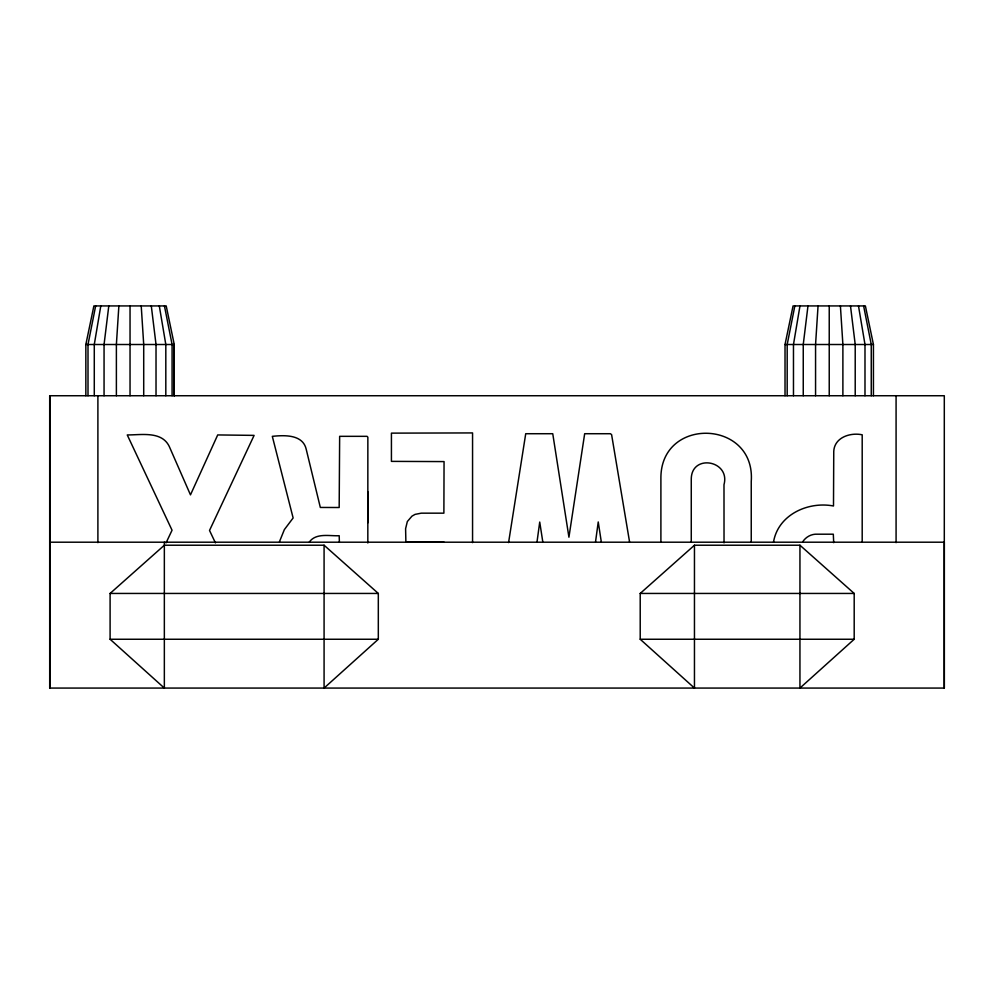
<?xml version="1.0" encoding="UTF-8"?>
<svg xmlns="http://www.w3.org/2000/svg" width="994" height="994" viewBox="0 0 994 994"><rect width="100%" height="100%" fill="white"/><g stroke="black" fill="none" stroke-linecap="round" stroke-linejoin="round"><path stroke-width="1.49" d="M130.04 395.736L130.04 305.928M143.708 395.736L143.708 344.508L141.223 305.928M156.021 395.736L156.021 344.508L151.299 305.928M165.812 395.736L165.812 344.508L159.301 305.928M172.086 395.736L172.086 344.508L164.445 305.928M367.83 542.997L367.855 437.211L367.059 436.329L339.65 436.329L339.178 507.512L320.329 507.449L306.189 449.176C302.735 434.179 284.035 435.123 272.319 436.341L293.131 517.973L284.359 529.616L279.476 541.68M751.24 541.718L751.24 481.531C755.85 419.456 660.563 416.076 660.898 478.251L660.898 541.73M785.024 395.736L785.024 344.508L793.063 305.928L865.389 305.928L873.428 344.508L873.428 395.736M944.3 688.072L944.3 395.736L49.7 395.736L49.7 688.072L944.3 688.072L944.3 542.202L49.824 542.202M118.87 305.928L116.385 344.508L116.385 395.736M818.05 305.928L815.565 344.508L815.565 395.736M108.793 305.928L104.059 344.508L104.059 395.736M807.973 305.928L803.251 344.508L803.251 395.736M537.021 541.879L539.73 522.049L542.736 541.494M595.555 541.718L598.239 521.962L601.308 541.916M508.58 542.575L525.727 433.719L552.751 433.719L568.928 537.207L584.671 433.719L610.366 433.719L611.596 434.602L629.537 541.767M100.792 305.928L94.281 344.508L94.281 395.736M799.971 305.928L793.473 344.508L793.473 395.736M95.648 305.928L88.006 344.508L88.006 395.736M794.84 305.928L787.186 344.508L787.186 395.736M85.844 344.508L93.883 305.928L166.209 305.928L174.248 344.508L174.248 395.736L174.248 344.508L85.844 344.508L85.844 395.736M773.518 542.078C778.053 514.743 808.035 501.125 833.494 505.996L833.755 451.326C834.475 437.348 850.367 432.278 862.196 434.8L862.196 541.68M166.06 542.861L172.049 530.224L127.257 434.937C140.999 435.061 161.761 430.737 169.291 446.517L190.475 494.863L217.711 434.937L254.104 435.384L209.523 530.461L215.437 542.898M802.742 541.792C805.823 536.897 811.514 533.828 817.304 534.2L833.307 534.2L833.705 542.687M309.296 542.041C316.129 532.635 329.548 536.213 339.202 535.716L339.364 541.767M324.081 545.221L378.316 593.443L378.316 639.254L324.081 688.072L324.081 545.221L164.345 545.221L110.098 593.443L110.098 639.254L164.345 688.072L164.345 542.202M799.946 545.221L854.194 593.443L854.194 639.254L799.946 688.072L799.946 545.221L694.458 545.221L640.211 593.443L640.211 639.254L694.458 688.072L694.458 545.221M785.024 344.508L873.428 344.508M443.771 541.817L405.875 541.817L405.602 528.684L407.329 521.552L411.951 516.159L415.082 514.383L421.282 513.165L443.883 513.165L444.057 461.589L391.425 461.378L391.425 433.135L472.56 432.924L472.56 542.612M110.098 593.443L378.316 593.443M640.211 593.443L854.194 593.443M110.098 639.254L378.316 639.254M640.211 639.254L854.194 639.254M863.624 305.928L871.266 344.508L871.266 395.736M858.493 305.928L864.991 344.508L864.991 395.736M850.491 305.928L855.213 344.508L855.213 395.736M840.402 305.928L842.887 344.508L842.887 395.736M724.03 542.873L723.992 484.699C730.578 460.508 691.65 453.426 691.265 478.897L691.265 542.302M896.079 395.736L896.079 542.674M829.232 305.928L829.232 395.736M367.842 491.819L367.842 522.819M97.897 395.736L97.897 542.674M49.849 395.736L49.849 688.072"/></g></svg>
